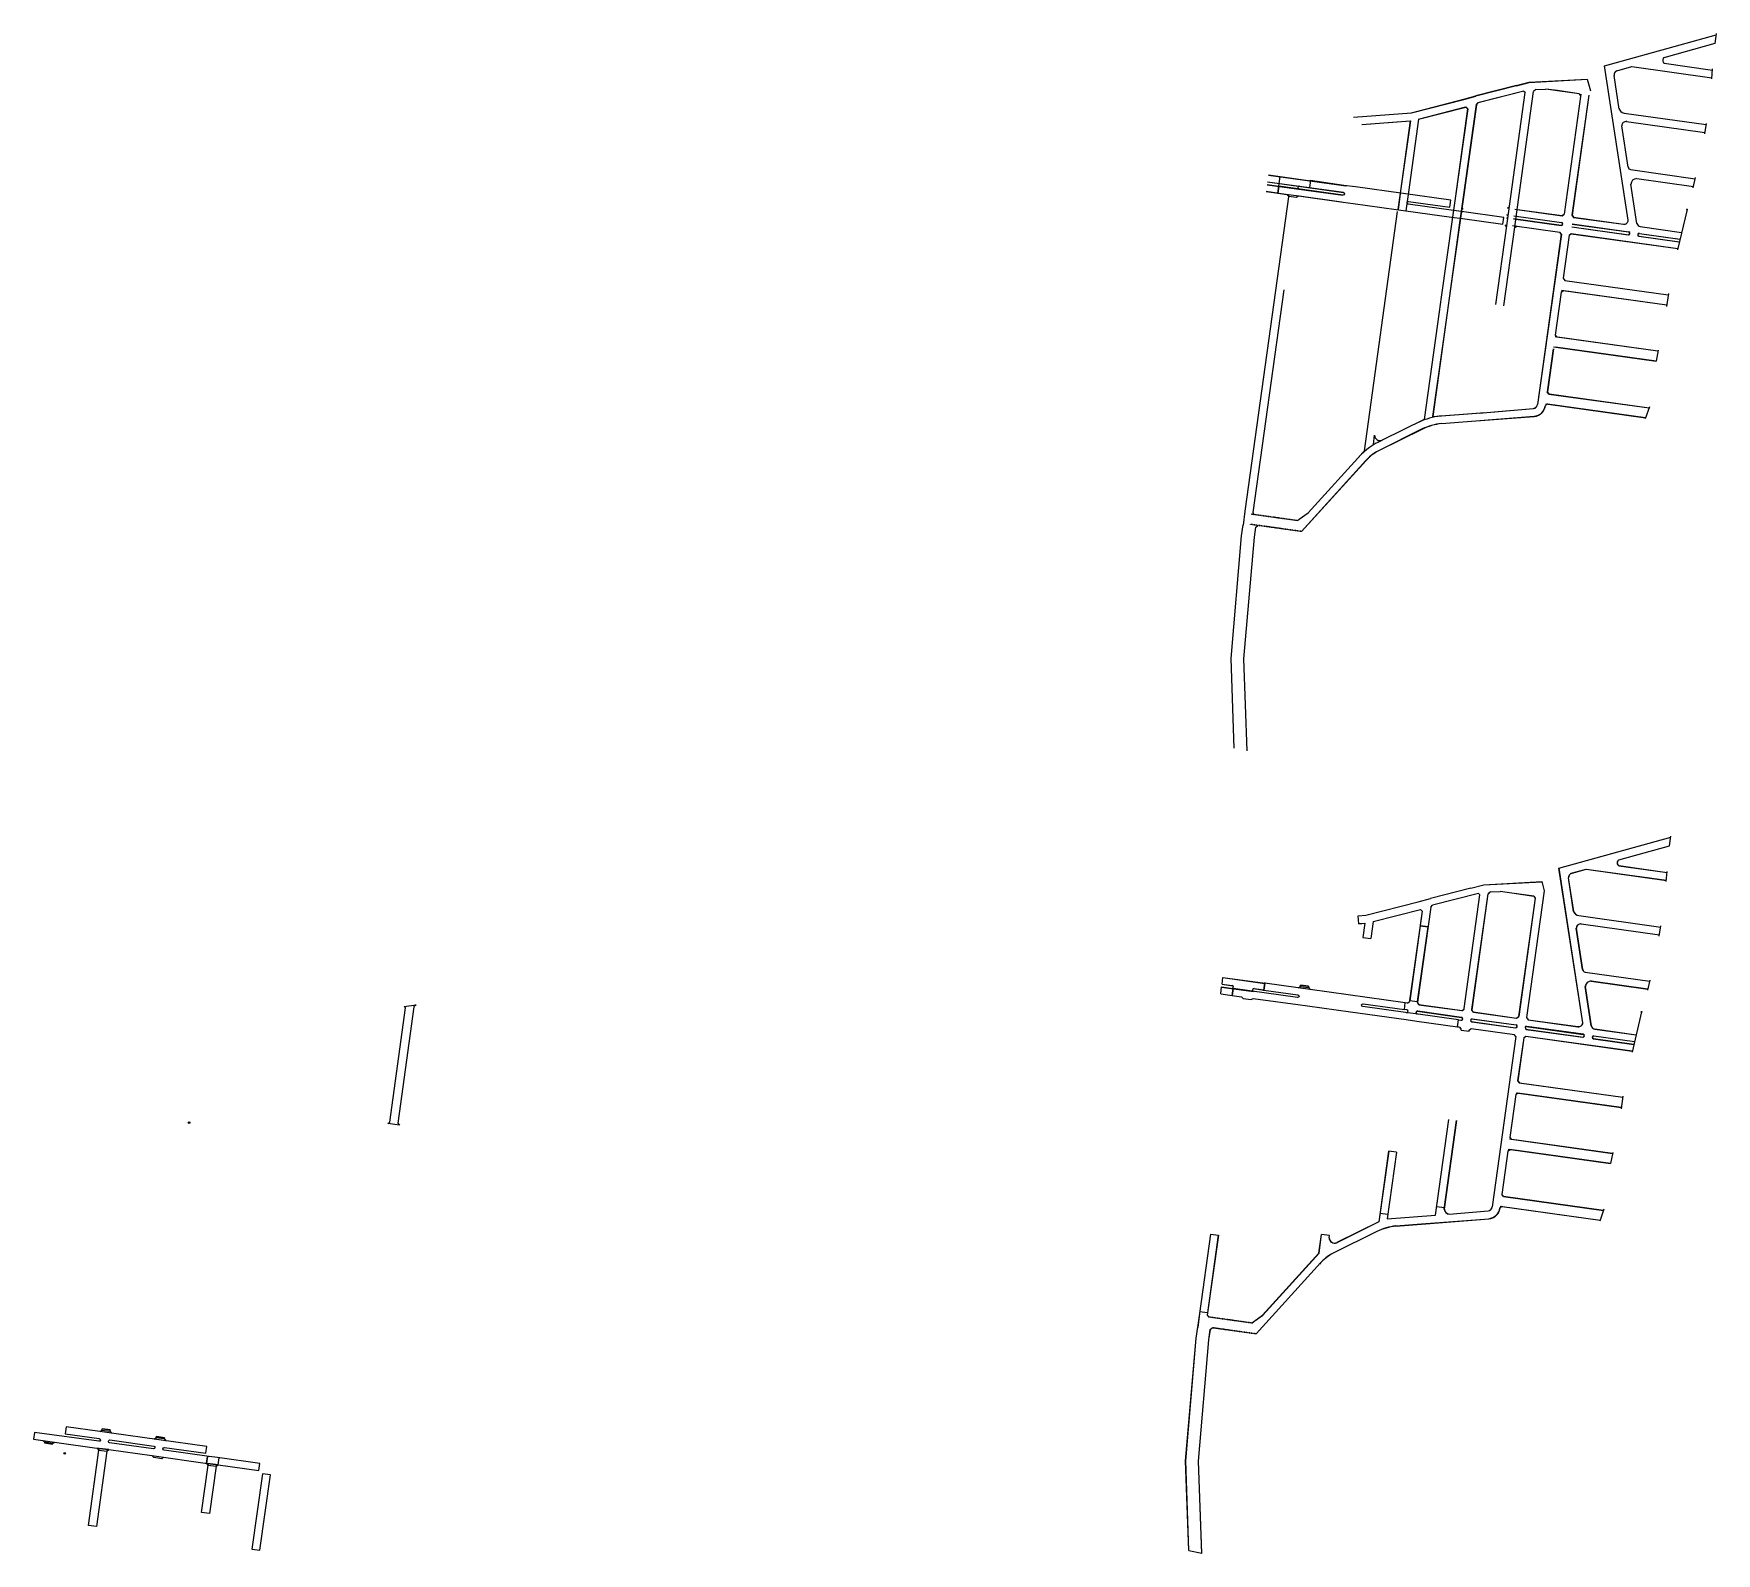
# Model space of a CAD drawing. Header units: metres. Extents: x -977055 to 805873, y -1033982 to 242021.
# Drawn here: x -168 to 1336, y 1361 to 2719 of the extents above; entities that cross this region are included whole.
import ezdxf

# ---------------------------------------------------------------- set-up
doc = ezdxf.new("R2010")
doc.units = ezdxf.units.M
doc.header["$PDMODE"] = 32
doc.header["$PDSIZE"] = 1.5
doc.linetypes.add('CENTRO1', pattern=[0.44, 0.2, -0.08, 0.08, -0.08])
for name, color, linetype in [('12-CONDICIONES EXISTENTES', 2, 'Continuous'), ('C-ROAD-CNTR-N', 92, 'Continuous'), ('linea 1', 1, 'Continuous'), ('LOTE 243', 6, 'Continuous'), ('NIVEL BORDILLO', 6, 'Continuous'), ('puntos linea 2', 50, 'Continuous'), ('puntos nov 7', 50, 'Continuous'), ('PUNTOS V', 4, 'Continuous'), ('V-NODE', 1, 'Continuous')]:
    doc.layers.add(name, color=color, linetype=linetype)

# ---------------------------------------------------------------- blocks, each defined once
blk = doc.blocks.new('*U4958')
at = {"color": 0, "linetype": 'ByBlock', "lineweight": -2, "transparency": 16777216}
for p, q in [((-1, 0), (1, 0)), ((0, -1), (0, 1))]:
    blk.add_line(p, q, dxfattribs=at)
blk.add_circle((0, 0), 0.5, dxfattribs=at)
blk = doc.blocks.new('*U4768')
at = {"color": 0, "linetype": 'ByBlock', "lineweight": -2, "transparency": 16777216}
for p, q in [((-1, 0), (1, 0)), ((0, -1), (0, 1))]:
    blk.add_line(p, q, dxfattribs=at)
blk.add_circle((0, 0), 0.5, dxfattribs=at)
blk = doc.blocks.new('*U4773', base_point=(828.582, 1063.97, 996.881))
at = {"layer": 'V-NODE', "color": 3, "lineweight": -2, "xscale": 0.5, "yscale": 0.5, "zscale": 0.5}
blk.add_blockref('*U4768', (828.582, 1063.97, 996.881), dxfattribs=at)
blk = doc.blocks.new('*U4774', base_point=(827.718, 1057.863, 996.93))
at = {"layer": 'V-NODE', "color": 3, "lineweight": -2, "xscale": 0.5, "yscale": 0.5, "zscale": 0.5}
blk.add_blockref('*U4768', (827.718, 1057.863, 996.93), dxfattribs=at)

msp = doc.modelspace()

# ---------------------------------------------------------------- linework, layer by layer
at = {"color": 1}
for points, elevation in [([(1220.79571, 2678.57266), (1223.66869, 2667.98952)], 994.107), ([(1110.45794, 2660.58333), (1121.31615, 2663.54877)], 995.067), ([(1110.48428, 2660.48686), (1121.34249, 2663.4523)], 995.067), ([(1180.16275, 1961.64204), (1182.44713, 1953.2271)], 994.107), ([(884.07224, 1646.57458), (891.20375, 1645.58387)], 997.581)]:
    msp.add_lwpolyline(points, dxfattribs=dict(at, elevation=elevation))
at = {"color": 6, "elevation": 998.163}
for points in [[(962.9021, 2574.19984), (1002.86709, 2568.63268), (1011.53232, 2567.49423), (1049.99032, 2562.15723), (1099.67934, 2555.23749), (1109.22932, 2553.97723), (1145.52874, 2548.89537), (1146.30442, 2555.04723), (1108.43341, 2560.3448), (1101.22771, 2561.2817), (1060.85475, 2566.90519), (1060.85481, 2566.90568, -1), (1061.19698, 2569.36196), (1098.02538, 2564.23173), (1098.88078, 2570.37244), (1013.73785, 2582.23292), (1003.27432, 2583.57223), (973.37574, 2587.89237), (972.49723, 2581.62704), (1002.87292, 2577.39568, -1), (1002.53076, 2574.9394), (1002.5312, 2574.93934), (945.09714, 2582.93995), (944.24173, 2576.79924), (952.48749, 2575.6506), (953.95432, 2574.15623), (961.11532, 2573.14323), (962.9021, 2574.19984)], [(922.26913, 1857.26921), (962.23413, 1851.70205), (970.89936, 1850.5636), (1009.35736, 1845.2266), (1059.04637, 1838.30687), (1068.59636, 1837.0466), (1104.89578, 1831.96474), (1105.67146, 1838.1166), (1067.80045, 1843.41418), (1060.59475, 1844.35107), (1020.22178, 1849.97456), (1020.22185, 1849.97505, -1), (1020.56401, 1852.43133), (1057.39241, 1847.30111), (1058.24782, 1853.44181), (973.10489, 1865.30229), (962.64136, 1866.6416), (932.74277, 1870.96174), (931.86427, 1864.69641), (962.23996, 1860.46505, -1), (961.89779, 1858.00877), (961.89824, 1858.00871), (904.46418, 1866.00932), (903.60877, 1859.86861), (911.85453, 1858.71997), (913.32136, 1857.2256), (920.48236, 1856.2126), (922.26913, 1857.26921)], [(-149.03519, 1460.78975), (-109.0702, 1455.22259), (-100.40497, 1454.08414), (-61.94697, 1448.74714), (-12.25796, 1441.8274), (-2.70797, 1440.56714), (33.59145, 1435.48528), (34.36713, 1441.63714), (-3.50388, 1446.93472), (-10.70958, 1447.87161), (-51.08255, 1453.4951), (-51.08248, 1453.49559, -1), (-50.74032, 1455.95187), (-13.91192, 1450.82165), (-13.05651, 1456.96235), (-98.19944, 1468.82283), (-108.66297, 1470.16214), (-138.56156, 1474.48228), (-139.44006, 1468.21695), (-109.06437, 1463.98559, -1), (-109.40654, 1461.52931), (-109.40609, 1461.52925), (-166.84015, 1469.52986), (-167.69556, 1463.38915), (-159.4498, 1462.24051), (-157.98297, 1460.74614), (-150.82197, 1459.73314), (-149.03519, 1460.78975)]]:
    msp.add_lwpolyline(points, format="xyb", dxfattribs=at)
for points, elevation in [([(1020.27749, 1911.70512), (1027.40921, 1910.7159)], 995.204), ([(1071.51649, 1922.16847), (1078.64647, 1921.16674)], 1009.43524), ([(1050.4543, 1719.91743), (1043.32403, 1720.91707)], 1009.43524), ([(1086.27759, 1671.42756), (1093.40935, 1670.43864)], 1010.851), ([(1042.63817, 1664.1661), (1035.5079, 1665.16574)], 1009.43524), ([(881.56745, 1576.21802), (874.43594, 1577.20873)], 997.581), ([(-13.13407, 1441.94989), (-12.2788, 1448.09019)], 997.376), ([(-2.70797, 1440.56714), (-1.84961, 1446.70331)], 997.376), ([(864.76542, 1363.92101), (876.35972, 1361.45655)], 1013.17)]:
    msp.add_lwpolyline(points, dxfattribs=dict(elevation=elevation))
at = {"elevation": 1009.43524}
msp.add_lwpolyline([(1078.64646, 1921.16674), (1071.51649, 1922.16847), (1062.1468, 1855.4776), (1069.27677, 1854.47588)], close=True, dxfattribs=at)
at = {"color": 6}
for points, elevation in [([(962.64136, 1866.6416), (964.52336, 1868.0426), (964.71486, 1869.18916), (971.85355, 1868.25151), (971.69936, 1867.1136), (973.10489, 1865.30229), (962.64136, 1866.6416)], 997.264), ([(163.45863, 1849.94369), (174.24014, 1851.5108), (172.17719, 1849.59961), (157.74335, 1745.7831), (159.14224, 1743.92812), (148.7496, 1745.38019), (150.61337, 1746.78479), (164.79327, 1848.77481), (163.45863, 1849.94369)], 994.107), ([(-159.4498, 1462.24051), (-157.98297, 1460.74614), (-158.08597, 1460.07214), (-154.54497, 1459.47814), (-150.98397, 1459.11514), (-150.82197, 1459.73314), (-149.03519, 1460.78975)], 998.144), ([(-159.4498, 1462.24051), (-157.98297, 1460.74614), (-158.08597, 1460.07214), (-154.54497, 1459.47814), (-150.98397, 1459.11514), (-150.82197, 1459.73314), (-149.03519, 1460.78975)], 998.163), ([(-159.4498, 1462.24051), (-157.98297, 1460.74614), (-150.82197, 1459.73314), (-149.03519, 1460.78975)], 998.163), ([(-159.4498, 1462.24051), (-149.03519, 1460.78975)], 998.163), ([(-157.98297, 1460.74614), (-150.82197, 1459.73314)], 998.163), ([(-108.66297, 1470.16214), (-106.78097, 1471.56314), (-106.58947, 1472.7097), (-99.45078, 1471.77205), (-99.60497, 1470.63414), (-98.19944, 1468.82283), (-108.66297, 1470.16214)], 997.264), ([(-106.78097, 1471.56314), (-99.60497, 1470.63414)], 997.264), ([(-59.85692, 1463.48169), (-58.04748, 1464.87281), (-57.93161, 1465.70469), (-50.82163, 1464.71932), (-50.92847, 1463.91243), (-49.48541, 1462.03693), (-59.85692, 1463.48169)], 998.163), ([(-58.04748, 1464.87281), (-50.92847, 1463.91243)], 998.163), ([(-110.70442, 1455.45024), (-100.40497, 1454.08414), (-102.15197, 1452.68414), (-111.54176, 1385.34397), (-118.6728, 1386.33805), (-109.31503, 1453.61014), (-110.70442, 1455.45024)], 996.755), ([(-109.31503, 1453.61014), (-102.15197, 1452.68414)], 996.755), ([(-61.94697, 1448.74714), (-51.55141, 1447.29944), (-53.27424, 1445.99625), (-60.38964, 1446.97293), (-61.94697, 1448.74714)], 997.254), ([(-13.13407, 1441.94989), (-2.70797, 1440.56714), (-4.58882, 1439.25336), (-10.62415, 1397.02525), (-17.73449, 1398.04085), (-11.70719, 1440.21896), (-13.13407, 1441.94989)], 997.376), ([(-11.70719, 1440.21896), (-4.58882, 1439.25336)], 997.376)]:
    msp.add_lwpolyline(points, dxfattribs=dict(at, elevation=elevation))
at = {"color": 6, "elevation": 998.163}
for points in [[(971.85355, 1868.25151), (964.71486, 1869.18916), (964.52336, 1868.0426), (971.69936, 1867.1136)], [(-157.98297, 1460.74614), (-158.08597, 1460.07214), (-154.54497, 1459.47814), (-150.98397, 1459.11514), (-150.82197, 1459.73314)], [(-99.45078, 1471.77205), (-106.58947, 1472.7097), (-106.78097, 1471.56314), (-99.60497, 1470.63414)], [(-50.82163, 1464.71932), (-57.93161, 1465.70469), (-58.04748, 1464.87281), (-50.92847, 1463.91243)], [(-100.40497, 1454.08414), (-109.0702, 1455.22259), (-110.70442, 1455.45024), (-109.31503, 1453.61014), (-102.15197, 1452.68414)], [(-2.70797, 1440.56714), (-12.25796, 1441.8274), (-13.13363, 1441.94935), (-11.70719, 1440.21896), (-4.58882, 1439.25336)]]:
    msp.add_lwpolyline(points, close=True, dxfattribs=at)
at = {"color": 6}
msp.add_lwpolyline([(-60.66775, 1454.83083), (-99.80195, 1460.28225, -1), (-99.45979, 1462.73854), (-60.32559, 1457.28711, -1)], format="xyb", close=True, dxfattribs=at)
msp.add_lwpolyline([(-1.84961, 1446.70331), (-3.50388, 1446.93472), (-10.70958, 1447.87161), (-12.2788, 1448.09019), (-13.13407, 1441.94989), (-2.70797, 1440.56714)], close=True)
msp.add_lwpolyline([(27.45223, 1365.15522), (34.58418, 1364.16763), (43.8998, 1431.44111), (36.76785, 1432.4287), (27.45223, 1365.15522)], dxfattribs=at)
at = {"layer": '12-CONDICIONES EXISTENTES', "color": 5}
for p, q in [((1156.14406, 2562.43532, 998.561), (1198.32647, 2556.53465, 998.561)), ((1156.15704, 2562.53448, 998.561), (1198.2993, 2556.63942, 998.561)), ((1156.15792, 2562.53436, 998.561), (1198.2993, 2556.63942, 998.561)), ((1153.96543, 2547.81617, 998.561), (1196.35232, 2541.8869, 998.561)), ((1153.96631, 2547.81605, 998.561), (1196.35232, 2541.8869, 998.561)), ((1154.86423, 2553.84984, 998.561), (1197.48908, 2547.88727, 998.561)), ((1154.87897, 2553.94875, 998.561), (1197.50293, 2547.98631, 998.561)), ((1155.24438, 2556.40178, 998.561), (1197.8465, 2550.4424, 998.561)), ((1155.25912, 2556.50069, 998.561), (1197.86035, 2550.54143, 998.561)), ((1207.03517, 2546.55192, 998.561), (1257.5322, 2539.48816, 998.561)), ((1207.05057, 2546.65074, 998.561), (1258.04909, 2539.51683, 998.561)), ((1207.441, 2549.10027, 998.561), (1257.88962, 2542.04328, 998.561)), ((1207.45454, 2549.19935, 998.561), (1257.90348, 2542.14232, 998.561)), ((1208.64096, 2555.09181, 998.561), (1253.21146, 2548.85708, 998.561)), ((1208.69582, 2555.18511, 998.561), (1253.22532, 2548.95611, 998.561)), ((1208.69582, 2555.18511, 998.561), (1253.22532, 2548.95611, 998.561)), ((1268.25975, 2546.85302, 998.561), (1305.22816, 2541.68171, 998.561)), ((1206.6116, 2540.55275, 998.561), (1301.78232, 2527.23982, 998.561)), ((1206.63878, 2540.44798, 998.561), (1301.76847, 2527.14079, 998.561)), ((1206.63878, 2540.44798, 998.561), (1301.76847, 2527.14079, 998.561)), ((1267.11886, 2538.14713, 998.561), (1303.15515, 2533.1062, 998.561)), ((1267.13271, 2538.24617, 998.561), (1303.17912, 2533.20382, 998.561)), ((1267.47628, 2540.70225, 998.561), (1303.77349, 2535.62483, 998.561)), ((1267.49014, 2540.80129, 998.561), (1303.79746, 2535.72245, 998.561)), ((1117.163, 1836.61008, 998.561), (1156.86997, 1831.05568, 998.561)), ((1117.50657, 1839.06617, 998.561), (1157.21354, 1833.51177, 998.561)), ((1117.65219, 1836.44068, 998.561), (1156.85611, 1830.95665, 998.561)), ((1118.02347, 1839.09484, 998.561), (1157.22739, 1833.61081, 998.561)), ((1118.98372, 1845.1199, 998.561), (1157.66634, 1839.7088, 998.561)), ((1118.98372, 1845.1199, 998.561), (1157.66634, 1839.7088, 998.561)), ((1119.06936, 1845.00695, 998.561), (1157.6935, 1839.60402, 998.561)), ((1168.008, 1838.16118, 998.561), (1212.5785, 1831.92645, 998.561)), ((1168.06286, 1838.25448, 998.561), (1212.59235, 1832.02549, 998.561)), ((1168.06286, 1838.25448, 998.561), (1212.59235, 1832.02549, 998.561)), ((1117.10869, 1830.35731, 998.561), (1155.71936, 1824.95627, 998.561)), ((1117.10869, 1830.35731, 998.561), (1155.71936, 1824.95627, 998.561)), ((1117.12254, 1830.45635, 998.561), (1155.73322, 1825.05531, 998.561)), ((1165.95293, 1829.78512, 998.561), (1217.41613, 1822.5862, 998.561)), ((1165.97864, 1823.62213, 998.561), (1261.14936, 1810.3092, 998.561)), ((1166.00582, 1823.51735, 998.561), (1261.13551, 1810.21016, 998.561)), ((1166.00582, 1823.51735, 998.561), (1261.13551, 1810.21016, 998.561)), ((1166.29781, 1832.24102, 998.561), (1217.25666, 1825.11265, 998.561)), ((1166.41609, 1829.61935, 998.561), (1216.89924, 1822.55753, 998.561)), ((1226.4859, 1821.2165, 998.561), (1262.52219, 1816.17558, 998.561)), ((1226.49975, 1821.31554, 998.561), (1262.54616, 1816.2732, 998.561)), ((1226.84332, 1823.77163, 998.561), (1263.14053, 1818.6942, 998.561)), ((1226.85717, 1823.87066, 998.561), (1263.1645, 1818.79182, 998.561)), ((1227.61294, 1829.82336, 998.561), (1264.58135, 1824.65205, 998.561)), ((1227.62679, 1829.9224, 998.561), (1264.5952, 1824.75108, 998.561))]:
    msp.add_line(p, q, dxfattribs=at)
at = {"layer": '12-CONDICIONES EXISTENTES', "color": 1}
for points, elevation in [([(1139.18562, 2477.09278), (1148.92281, 2547.41071), (1151.41351, 2565.12077), (1165.53396, 2666.68802)], 2001.659), ([(1146.31756, 2476.10519), (1156.05371, 2546.41556), (1158.54414, 2564.12368), (1172.91787, 2667.51282)], 2001.659), ([(1174.98083, 2669.42401), (1172.91787, 2667.51282)], 991.00429), ([(1174.86824, 2669.31971), (1183.69324, 2669.65122)], 994.43398), ([(1174.98083, 2669.42401), (1183.68948, 2669.75115)], 994.43398), ([(1149.49028, 2563.2934), (1151.35405, 2564.698)], 1997.107), ([(1148.8429, 2546.83364), (1147.55662, 2548.53896)], 1998.199), ([(1155.97301, 2545.83274), (1157.68196, 2547.11793)], 1998.199), ([(963.47514, 2285.53571), (971.41257, 2291.05005)], 1011.104), ([(1116.89897, 1955.88795), (1080.68319, 1946.61814)], 994.107), ([(1116.92377, 1955.79107), (1080.71295, 1946.52254)], 994.107), ([(1023.09507, 1931.65345), (1069.82497, 1943.6527)], 994.772), ([(1023.11144, 1931.55441), (1069.84984, 1943.55585)], 994.772), ([(1069.82497, 1943.6527), (1080.68319, 1946.61814)], 995.067), ([(1069.85132, 1943.55624), (1080.70953, 1946.52167)], 995.067), ([(1081.03038, 1938.85353), (1082.55235, 1940.53154)], 994.78236), ([(1081.12512, 1938.80914), (1082.60624, 1940.44211)], 994.78236), ([(1123.5926, 1951.03621), (1082.55235, 1940.53154)], 994.107), ([(1123.61479, 1950.93867), (1082.60624, 1940.44211)], 994.107), ([(1110.70139, 1847.62732), (1110.78055, 1848.19014), (1124.90099, 1949.75739)], 2001.659), ([(1110.81435, 1847.71244), (1110.87958, 1848.1763), (1125.00747, 1949.79707)], 2001.659), ([(1117.74788, 1846.74998), (1117.81214, 1847.20691), (1132.18586, 1950.59597)], 2001.659), ([(1117.83306, 1846.63763), (1117.91118, 1847.19306), (1132.28491, 1950.5822)], 2001.659), ([(1134.34786, 1952.49338), (1132.18586, 1950.59597)], 991.00429), ([(1134.41382, 1952.41822), (1132.25182, 1950.52081)], 991.00429), ([(1134.23528, 1952.38908), (1143.06027, 1952.72059)], 994.43398), ([(1134.34786, 1952.49338), (1143.05652, 1952.82052)], 994.43398), ([(1029.42098, 1925.94748), (1071.71747, 1936.80832)], 994.772), ([(1029.51082, 1925.8673), (1071.69051, 1936.69815)], 994.772), ([(1073.34876, 1935.21004), (1062.07864, 1854.99247), (1061.99696, 1854.4079)], 1009.43524), ([(1073.4552, 1935.24888), (1062.17766, 1854.97856), (1062.10981, 1854.49295)], 1009.43524), ([(1073.44778, 1935.19612), (1062.17766, 1854.97856), (1062.10981, 1854.49295)], 1009.43524), ([(1081.03038, 1938.85353), (1069.10958, 1854.00466), (1069.04434, 1853.53771)], 1009.43524), ([(1081.12519, 1938.8096), (1069.20861, 1853.99075), (1069.1296, 1853.42526)], 1009.43524), ([(1071.69051, 1936.69815), (1073.34876, 1935.21004)], 994.948), ([(1071.71747, 1936.80832), (1073.4552, 1935.24888)], 994.948), ([(1060.07685, 1853.08606), (1062.02067, 1854.55099)], 998.163), ([(1060.21708, 1853.06653), (1062.10981, 1854.49295)], 998.163), ([(1070.46826, 1851.65955), (1069.04434, 1853.53771)], 998.163), ([(1070.50932, 1851.77093), (1069.15342, 1853.55936)], 998.163), ([(1069.30299, 1845.70926), (1108.40777, 1840.23686)], 998.561), ([(1108.42153, 1840.3359), (1069.31679, 1845.80831)], 998.561), ([(1105.65757, 1838.01757), (1108.02092, 1837.68624)], 998.163), ([(1105.67146, 1838.1166), (1108.0348, 1837.78527)], 998.163), ([(1108.85731, 1846.36278), (1110.72109, 1847.76738)], 1997.107), ([(1108.9175, 1846.28292), (1110.81435, 1847.71244)], 1997.107), ([(1119.06936, 1845.00695), (1117.74788, 1846.74998)], 1997.107), ([(1119.20973, 1844.98731), (1117.85384, 1846.77574)], 1997.107), ([(1104.89578, 1831.96474), (1106.92366, 1831.60833)], 998.163), ([(1104.91309, 1832.06323), (1106.97977, 1831.7)], 998.163), ([(1108.29523, 1829.78993), (1106.92366, 1831.60833)], 1998.199), ([(1108.31466, 1829.93023), (1106.97977, 1831.7)], 1998.199), ([(1108.07218, 1828.90816), (1108.22937, 1830.04332)], 2001.659), ([(1108.07218, 1828.90816), (1115.20413, 1827.92057)], 998.412), ([(1108.17123, 1828.89445), (1108.31466, 1829.93023)], 2001.659), ([(1115.10507, 1827.93429), (1115.24669, 1828.95704)], 2001.659), ([(1115.20413, 1827.92057), (1115.35938, 1829.04179)], 2001.659), ([(1115.24669, 1828.95704), (1117.2219, 1830.44245)], 1998.199), ([(1115.34004, 1828.90212), (1117.24897, 1830.33769)], 1998.199), ([(1085.17581, 1663.48194), (1097.03672, 1749.01862)], 2010.087), ([(1085.27783, 1663.48964), (1097.13577, 1749.00488)], 2010.087), ([(1093.10253, 1668.95403), (1104.06943, 1748.04343)], 2010.087), ([(1093.20299, 1668.95046), (1104.16848, 1748.02969)], 2010.087), ([(922.84519, 1568.60731), (930.72171, 1574.20096)], 1011.104), ([(922.90309, 1568.52578), (930.77961, 1574.11943)], 1011.104)]:
    msp.add_lwpolyline(points, dxfattribs=dict(at, elevation=elevation))
at = {"layer": '12-CONDICIONES EXISTENTES', "color": 1, "linetype": 'Continuous'}
for points, elevation in [([(935.07217, 2586.84038), (1002.87332, 2577.39562)], 997.203), ([(935.08596, 2586.93942), (1002.88713, 2577.49467)], 997.203), ([(935.91378, 2592.88204), (1005.39581, 2583.20314)], 997.203), ([(935.92757, 2592.98109), (1005.00332, 2583.35878)], 997.203), ([(933.8746, 2578.24339), (953.44967, 2575.51657)], 997.203), ([(933.8884, 2578.34243), (953.3636, 2575.62952)], 997.203), ([(934.71621, 2584.28505), (1002.51743, 2574.84029)], 997.203), ([(934.73001, 2584.3841), (1002.5312, 2574.93934)], 997.203), ([(954.14437, 2575.4198), (1001.23287, 2568.86033)], 997.203), ([(961.19471, 2574.53864), (1001.28769, 2568.95366)], 997.203), ([(893.24164, 1861.31277), (894.09704, 1867.45347)], 997.203), ([(894.08325, 1867.35443), (922.70987, 1863.36672)], 997.203), ([(894.09704, 1867.45347), (922.72367, 1863.46576)], 997.203), ([(894.4392, 1869.90975), (895.29461, 1876.05046)], 997.203), ([(894.4392, 1869.90975), (904.07716, 1868.56718)], 997.203), ([(894.453, 1870.0088), (903.58787, 1868.7363)], 997.203), ([(895.28081, 1875.95142), (932.8392, 1870.7195)], 997.203), ([(895.29461, 1876.05046), (932.86225, 1870.81726)], 997.203), ([(922.56275, 1865.99212), (931.99523, 1864.67817)], 997.203), ([(923.07962, 1866.02109), (931.9905, 1864.77979)], 997.203), ([(931.74836, 1864.7176), (932.61236, 1870.8246)], 996.928), ([(893.24164, 1861.31277), (903.60704, 1859.86886)], 997.203), ([(893.25543, 1861.41181), (903.6208, 1859.9679)], 997.203)]:
    msp.add_lwpolyline(points, dxfattribs=dict(at, elevation=elevation))
at = {"layer": '12-CONDICIONES EXISTENTES', "color": 5, "elevation": 998.561}
msp.add_lwpolyline([(1217.27051, 1825.21169), (1166.81401, 1832.26951)], dxfattribs=at)
at = {"layer": '12-CONDICIONES EXISTENTES', "color": 1}
for centre, radius, start, end in [((963.52771, 2581.62453, 997.203), 1.34, 82.06968291, 262.08824489), ((963.52771, 2581.62453, 997.203), 1.24, 82.06968291, 262.08824489), ((1109.76488, 2561.41175, 998.561), 1.34, 82.06968291, 262.08824489), ((1109.76488, 2561.41175, 998.561), 1.24, 82.06968291, 262.08824489), ((1148.87005, 2555.93928, 998.561), 1.34, 260.61120403, 82.08824489), ((1148.87005, 2555.93928, 998.561), 1.24, 260.61120403, 82.08824489), ((922.89475, 1864.6939, 997.203), 1.34, 82.06968291, 262.08824489), ((922.89475, 1864.6939, 997.203), 1.24, 82.06968291, 262.08824489), ((1069.13191, 1844.48112, 998.561), 1.34, 82.06968291, 262.08824489), ((1069.13191, 1844.48112, 998.561), 1.24, 82.06968291, 262.08824489), ((1108.23709, 1839.00866, 998.561), 1.34, 260.61120403, 82.08824489), ((1108.23709, 1839.00866, 998.561), 1.24, 260.61120403, 82.08824489), ((1097.89011, 1669.26853, 2009.966), 4.7979, 183.75837052, 265.82655669), ((1097.89011, 1669.26853, 2009.966), 4.6979, 183.88217399, 265.73117407)]:
    msp.add_arc(centre, radius, start, end, dxfattribs=at)
at = {"layer": '12-CONDICIONES EXISTENTES', "color": 5}
for centre, radius, start, end in [((1197.67471, 2549.21435, 998.561), 1.34, 262.03686696, 82.03686696), ((1197.67471, 2549.21435, 998.561), 1.24, 262.03686696, 82.03686696), ((1257.71784, 2540.81524, 998.561), 1.34, 262.03686696, 82.03686696), ((1257.71784, 2540.81524, 998.561), 1.24, 262.03686696, 82.03686696), ((1267.3045, 2539.47421, 998.561), 1.34, 82.03686696, 262.03686696), ((1267.3045, 2539.47421, 998.561), 1.24, 82.03686696, 262.03686696), ((1117.83783, 1837.76776, 998.561), 1.34, 82.03686696, 262.03686696), ((1117.83783, 1837.76776, 998.561), 1.24, 82.03686696, 262.03686696), ((1157.04175, 1832.28373, 998.561), 1.34, 262.03686696, 82.03686696), ((1157.04175, 1832.28373, 998.561), 1.24, 262.03686696, 82.03686696), ((1166.62837, 1830.94243, 998.561), 1.34, 82.03686696, 262.03686696), ((1166.62837, 1830.94243, 998.561), 1.24, 82.03686696, 262.03686696), ((1217.08488, 1823.88461, 998.561), 1.34, 262.03686696, 82.03686696), ((1217.08488, 1823.88461, 998.561), 1.24, 262.03686696, 82.03686696), ((1226.67154, 1822.54358, 998.561), 1.34, 82.03686696, 262.03686696), ((1226.67154, 1822.54358, 998.561), 1.24, 82.03686696, 262.03686696)]:
    msp.add_arc(centre, radius, start, end, dxfattribs=at)
at = {"layer": '12-CONDICIONES EXISTENTES', "color": 1, "linetype": 'Continuous'}
for radius in [1.34, 1.24]:
    msp.add_arc((903.403, 1867.40912, 997.581), radius, 262.06968592, 82.06967991, dxfattribs=at)
at = {"layer": 'C-ROAD-CNTR-N', "color": 92, "linetype": 'Continuous', "lineweight": -3}
for p, q in [((1215.11687, 2665.19057), (1200.15917, 2558.04273)), ((1215.21591, 2665.17679), (1200.25248, 2557.98787)), ((1222.14918, 2664.21248), (1207.18525, 2557.02008)), ((1222.24822, 2664.1987), (1207.29002, 2557.04728)), ((1198.2993, 2556.63942, 998.561), (1200.15917, 2558.04273, 998.561)), ((1198.32647, 2556.53465, 998.561), (1200.25248, 2557.98787, 998.561)), ((1207.18525, 2557.02008), (1208.64096, 2555.09181)), ((1207.29002, 2557.04728), (1208.69603, 2555.18484)), ((1197.64594, 2540.03951), (1196.23996, 2541.9021)), ((1197.75071, 2540.0667), (1196.31977, 2541.96235)), ((1197.64594, 2540.03951), (1176.4212, 2387.99843)), ((1197.75132, 2540.07113), (1176.52024, 2387.98461)), ((1204.68325, 2539.09727), (1199.3136, 2500.63236)), ((1204.77656, 2539.04241), (1199.41837, 2500.65957)), ((1204.68325, 2539.09727, 998.561), (1206.6116, 2540.55275, 998.561)), ((1204.77656, 2539.04241, 998.561), (1206.63878, 2540.44798, 998.561)), ((1197.60074, 2488.36244), (1192.23394, 2449.91799)), ((1197.69014, 2488.27958), (1192.33871, 2449.94519)), ((1190.51735, 2437.62136), (1185.13898, 2399.09403)), ((1190.61066, 2437.5665), (1185.24413, 2399.12395)), ((1174.29308, 1946.89298), (1159.5262, 1841.11211)), ((1174.37771, 1946.77591), (1159.61952, 1841.05724)), ((1182.38045, 1953.47273), (1166.55229, 1840.08946)), ((1182.44713, 1953.2271), (1166.65706, 1840.11665)), ((1157.66634, 1839.7088, 998.561), (1159.5262, 1841.11211, 998.561)), ((1157.6935, 1839.60402, 998.561), (1159.61952, 1841.05724, 998.561)), ((1166.55229, 1840.08946), (1168.008, 1838.16118)), ((1166.65706, 1840.11665), (1168.06306, 1838.25421)), ((1157.01298, 1823.10889), (1135.78824, 1671.06781)), ((1157.11836, 1823.14051), (1135.88728, 1671.05398)), ((1157.01298, 1823.10889), (1155.60699, 1824.97147)), ((1157.11774, 1823.13608), (1155.66142, 1825.06535)), ((1164.05029, 1822.16664), (1158.68064, 1783.70173)), ((1164.1436, 1822.11178), (1158.78541, 1783.72894)), ((1164.05029, 1822.16664, 998.561), (1165.97864, 1823.62213, 998.561)), ((1164.1436, 1822.11178, 998.561), (1166.00582, 1823.51735, 998.561)), ((1156.96777, 1771.43181), (1151.60098, 1732.98736)), ((1157.05718, 1771.34895), (1151.70574, 1733.01457)), ((1149.88438, 1720.69073), (1144.50602, 1682.1634)), ((1149.97769, 1720.63587), (1144.61116, 1682.19333))]:
    msp.add_line(p, q, dxfattribs=at)
at = {"layer": 'linea 1'}
for points, elevation in [([(954.14511, 2575.42518), (914.86612, 2292.67965)], 997.581), ([(949.60111, 2490.38957), (921.94445, 2291.30612)], 997.581), ([(905.39838, 2080.85164), (902.56399, 2161.02864), (911.91869, 2270.52148), (913.32235, 2280.39992)], 1013.17), ([(916.99268, 2078.38718), (914.08133, 2160.74126), (923.34957, 2269.22208), (924.64612, 2278.34674)], 1013.17), ([(884.07224, 1646.57458), (874.23316, 1575.74903)], 997.581), ([(884.17129, 1646.56082), (874.33221, 1575.73527)], 997.581), ([(891.10471, 1645.59763), (881.19321, 1574.25081)], 997.581), ([(891.20375, 1645.58387), (881.29805, 1574.27876)], 997.581), ([(874.23316, 1575.74903), (872.63636, 1563.09615)], 1011.73), ([(874.33237, 1575.73651), (872.73558, 1563.08363)], 1011.73), ([(881.19321, 1574.25081), (882.59832, 1572.43733)], 1012.915), ([(881.29805, 1574.27876), (882.67737, 1572.49857)], 1012.915), ([(864.76542, 1363.92101), (861.93103, 1444.09801), (871.28573, 1553.59086), (872.68938, 1563.46929)], 1013.17), ([(864.86535, 1363.92455), (862.03118, 1444.09551), (871.38513, 1553.57956), (872.78839, 1563.45522)], 1013.17), ([(876.25978, 1361.45302), (873.34822, 1443.81314), (882.61721, 1552.30275), (883.91955, 1561.46815)], 1013.17), ([(876.35972, 1361.45655), (873.44837, 1443.81064), (882.71661, 1552.29146), (884.01316, 1561.41611)], 1013.17), ([(883.91955, 1561.46815), (885.73174, 1562.98578)], 1014.374), ([(884.01316, 1561.41611), (885.76191, 1562.88061)], 1014.374)]:
    msp.add_lwpolyline(points, dxfattribs=dict(at, elevation=elevation))
at = {"layer": 'linea 1', "linetype": 'CENTRO1', "elevation": 1013.081}
for points in [[(961.69763, 2284.07808), (920.75094, 2289.78598)], [(961.71144, 2284.17713), (920.76474, 2289.88502)], [(965.58009, 2274.34889), (919.49456, 2280.77312)], [(965.54153, 2274.45523), (919.50837, 2280.87216)], [(921.07848, 1567.2465), (882.58967, 1572.61177)], [(921.10194, 1567.14226), (882.67737, 1572.49857)], [(924.90857, 1557.5246), (885.73174, 1562.98578)], [(924.94712, 1557.41826), (885.76191, 1562.88061)]]:
    msp.add_lwpolyline(points, dxfattribs=at)
at = {"layer": 'linea 1'}
for p in [(-28.73136, 1746.25501, 1039.27), (-139.92797, 1450.75814, 1039.27)]:
    msp.add_point(p, dxfattribs=at)
at = {"layer": 'LOTE 243', "color": 2}
for points, elevation in [([(1157.53193, 2672.81857), (1121.31615, 2663.54877)], 994.107), ([(1157.55673, 2672.72169), (1121.34592, 2663.45316)], 994.107), ([(1164.15348, 2667.94839), (1123.18531, 2657.46216)], 994.107), ([(1164.24775, 2667.8693), (1123.23921, 2657.37273)], 994.107), ([(1063.72803, 2648.58407), (1110.45794, 2660.58333)], 994.772), ([(1063.74441, 2648.48504), (1110.48281, 2660.48647)], 994.772), ([(1070.05395, 2642.8781), (1112.35043, 2653.73895)], 994.772), ([(1070.14378, 2642.79793), (1112.32347, 2653.62878)], 994.772)]:
    msp.add_lwpolyline(points, dxfattribs=dict(at, elevation=elevation))
at = {"layer": 'LOTE 243', "color": 1}
for points, elevation in [([(1011.89044, 2644.61583), (1063.72803, 2648.58407)], 995.067), ([(1011.89807, 2644.51612), (1063.74441, 2648.48504)], 995.067), ([(1121.66334, 2655.78416), (1109.74255, 2570.93529), (1107.12939, 2552.23333), (1097.44335, 2482.93103), (1095.61118, 2469.83679), (1082.61675, 2377.14935)], 1009.43524), ([(1121.75815, 2655.74023), (1109.84158, 2570.92138), (1107.22843, 2552.21949), (1097.54239, 2482.91718), (1095.71021, 2469.82293), (1082.73302, 2377.25842)], 1009.43524), ([(1019.41263, 2638.07089), (1062.78062, 2641.39078)], 995.067), ([(1019.42026, 2637.97118), (1062.66452, 2641.2816)], 995.067), ([(1062.66452, 2641.2816), (1053.98398, 2578.69976), (1051.64128, 2561.96965)], 995.204), ([(1062.78062, 2641.39078), (1054.08302, 2578.68595), (1051.74032, 2561.95578)], 995.204), ([(1070.05395, 2642.8781), (1061.01602, 2577.71972), (1058.6734, 2560.99014)], 995.204), ([(1070.14378, 2642.79793), (1061.11506, 2577.70591), (1058.77243, 2560.97627)], 995.204), ([(1016.17373, 1931.12361), (1023.09507, 1931.65345)], 995.067), ([(1016.72951, 1923.94509), (1016.17373, 1931.12361)], 995.067), ([(1016.18145, 1931.02391), (1023.11144, 1931.55441)], 995.067), ([(1029.42098, 1925.94748), (1027.31016, 1910.72964)], 995.204), ([(1029.51082, 1925.8673), (1027.40921, 1910.7159)], 995.204), ([(1016.72179, 1924.04479), (1022.14766, 1924.46015)], 995.067), ([(1016.72951, 1923.94509), (1022.03156, 1924.35097)], 995.067), ([(1022.03156, 1924.35097), (1020.27749, 1911.70512)], 995.204), ([(1022.14766, 1924.46015), (1020.37654, 1911.69138)], 995.204), ([(1070.38284, 1851.77222), (1109.15873, 1846.46471)], 998.163), ([(1070.46826, 1851.65955), (1109.04511, 1846.37909)], 998.163), ([(1050.35527, 1719.93132), (1041.98378, 1660.21872)], 1009.43524), ([(1050.4543, 1719.91743), (1042.10005, 1660.32779)], 1009.43524)]:
    msp.add_lwpolyline(points, dxfattribs=dict(at, elevation=elevation))
at = {"layer": 'LOTE 243', "color": 1, "linetype": 'ByBlock'}
for points, elevation in [([(1113.98172, 2652.14066), (1102.7116, 2571.9231), (1100.0977, 2553.21584), (1090.4117, 2483.91381), (1088.57968, 2470.82065), (1075.08378, 2374.55632)], 1009.43524), ([(1114.08816, 2652.17951), (1102.81063, 2571.90919), (1102.51667, 2569.80538)], 1009.43524), ([(1060.21708, 1853.06653), (1058.23402, 1853.34277)], 998.163), ([(1060.33015, 1853.15174), (1058.24782, 1853.44181)], 998.163), ([(1059.70633, 1846.9788), (1057.39241, 1847.30111)], 998.163), ([(1059.72013, 1847.07785), (1057.40621, 1847.40015)], 998.163), ([(1043.32403, 1720.91707), (1034.45082, 1657.62569)], 1009.43524), ([(1043.42306, 1720.90319), (1034.54985, 1657.61181)], 1009.43524)]:
    msp.add_lwpolyline(points, dxfattribs=dict(at, elevation=elevation))
at = {"layer": 'LOTE 243'}
for points, elevation in [([(1082.61675, 2377.14935), (1129.39566, 2380.68356)], 1010.851), ([(1082.73302, 2377.25842), (1125.73628, 2380.50737)], 1010.851), ([(1117.37091, 2372.95569), (1173.45164, 2377.36951)], 2012.755), ([(1117.3786, 2372.85599), (1173.46, 2377.26986)], 2012.755), ([(1124.28247, 2380.24037), (1172.82926, 2384.34179)], 2012.755), ([(1137.71214, 2381.47532), (1172.82037, 2384.44139)], 2012.755), ([(1073.47259, 2366.05604), (1034.28389, 2346.62685)], 1011.645), ([(1073.51544, 2365.96567), (1034.33033, 2346.53826)], 1011.645), ([(1075.08378, 2374.55632), (1037.65598, 2356.00016)], 1011.645), ([(1075.17548, 2374.49017), (1037.7004, 2355.91056)], 1011.645), ([(1090.4665, 2370.92303), (1117.37091, 2372.95569)], 1010.851), ([(1090.47689, 2370.82353), (1117.3786, 2372.85599)], 1010.851), ([(971.41257, 2291.05005), (1021.76531, 2346.56621)], 1007.297), ([(971.43709, 2291.22594), (1021.67052, 2346.61055)], 1007.297), ([(965.54153, 2274.45523), (1023.08652, 2337.90117)], 1007.297), ([(965.58009, 2274.34889), (1023.23458, 2337.91556)], 1007.297), ([(1034.45082, 1657.62569), (997.02302, 1639.06953)], 1011.645), ([(1034.54252, 1657.55954), (997.06744, 1638.97994)], 1011.645), ([(1041.98378, 1660.21872), (1085.27783, 1663.48964)], 1010.851), ([(1042.10005, 1660.32779), (1085.29189, 1663.59099)], 1010.851), ([(1049.83354, 1653.9924), (1076.73795, 1656.02507)], 1010.851), ([(1049.84393, 1653.8929), (1076.74564, 1655.92536)], 1010.851), ([(1076.73795, 1656.02507), (1132.81867, 1660.43889)], 2012.755), ([(1076.74564, 1655.92536), (1132.82704, 1660.33924)], 2012.755), ([(1097.5403, 1664.48329), (1132.19629, 1667.41116)], 2012.755), ([(1097.54042, 1664.58366), (1132.1874, 1667.51077)], 2012.755), ([(1032.83963, 1649.12542), (993.65093, 1629.69622)], 1011.645), ([(1032.88248, 1649.03504), (993.69737, 1629.60763)], 1011.645), ([(930.71284, 1574.19466), (981.03755, 1629.67992)], 1007.297), ([(930.77961, 1574.11943), (981.13235, 1629.63559)], 1007.297), ([(924.90857, 1557.5246), (982.45356, 1620.97054)], 1007.297), ([(924.94712, 1557.41826), (982.60162, 1620.98494)], 1007.297)]:
    msp.add_lwpolyline(points, dxfattribs=dict(at, elevation=elevation))
for centre, radius, start, end in [((1098.4855, 2310.82129, 1011.645), 67.43434, 97.51146347, 114.41731184), ((1172.49291, 2388.37641, -16.454), 3.94861, 274.75694169, 354.47789075), ((1172.49317, 2388.37605, 2010.208), 4.04823, 274.76217006, 354.42340996), ((1172.49115, 2388.37575, -2010.202), 11.04807, 274.9874339, 352.94284978), ((1172.49116, 2388.37573, -16.454), 11.14804, 274.98572152, 352.93497893), ((1098.4855, 2310.82129, 1011.645), 60.63434, 97.59973008, 114.36326277), ((1098.4855, 2310.82129, 1011.645), 60.53434, 97.60243822, 114.36160448), ((1060.77161, 2301.47513, 1014.545), 59.18497, 113.64829026, 137.65152483), ((1056.30833, 2306.81619, 1007.297), 45.49686, 118.95266583, 138.68223348), ((1056.30833, 2306.81619, 1007.297), 45.39686, 118.95550758, 138.68223348), ((1035.71562, 2360.45475, 1012.369), 4.95873, 180.73145015, 293.59438385), ((1035.71562, 2360.45475, 1012.369), 4.85873, 180.73145015, 293.59438385), ((1131.85995, 1671.44578, -16.454), 3.94861, 274.75694169, 354.47789075), ((1131.86021, 1671.44542, 2010.208), 4.04823, 274.76217006, 354.42340996), ((1131.85819, 1671.44512, -2010.202), 11.04807, 274.9874339, 352.94284978), ((1131.85819, 1671.4451, -16.454), 11.14804, 274.98572152, 352.93497893), ((995.08266, 1643.52412, 1012.369), 4.95873, 180.73145015, 293.59438385), ((995.08266, 1643.52412, 1012.369), 4.85873, 180.73145015, 293.59438385), ((1057.85253, 1593.89066, 1011.645), 60.63434, 97.59973008, 114.36326277), ((1057.85253, 1593.89066, 1011.645), 60.53434, 97.60243822, 114.36160448), ((1015.67537, 1589.88556, 1007.297), 45.49686, 118.95266583, 138.68223348), ((1015.67537, 1589.88556, 1007.297), 45.39686, 118.95550758, 138.68223348)]:
    msp.add_arc(centre, radius, start, end, dxfattribs=at)
at = {"layer": 'LOTE 243', "color": 1, "linetype": 'ByBlock'}
for radius in [1.34002, 1.24002]:
    msp.add_arc((1059.53524, 1845.75064, 998.163), radius, 262.0713855, 82.06937417, dxfattribs=at)
at = {"layer": 'NIVEL BORDILLO', "color": 2}
for p, q in [((1236.20657, 2690.45287, 992.649), (1336.11753, 2718.13228, 992.649)), ((1289.66841, 2698.00032, 992.649), (1335.12497, 2710.59363, 992.649)), ((1335.10832, 2710.46723, 993.959), (1336.25932, 2719.20923, 993.959)), ((1289.66841, 2692.76088, 993.959), (1332.8687, 2686.69499, 993.959)), ((1257.50766, 2552.48806, 1000.079), (1236.20657, 2690.45287, 1000.079)), ((1249.44747, 2651.87915, 1000.079), (1244.80904, 2681.92176, 1000.079)), ((1247.21731, 2686.02543, 993.395), (1260.65191, 2689.7665, 993.395)), ((1260.65191, 2689.7665, 993.959), (1332.23487, 2679.71532, 993.959)), ((1332.14432, 2678.71823, 993.959), (1332.95925, 2687.69209, 993.959)), ((1253.87132, 2648.25053, 994.933), (1327.25576, 2637.97203, 994.933)), ((1257.47169, 2599.90723, 1000.079), (1251.77091, 2636.83049, 1000.079)), ((1256.0774, 2640.67126, 994.933), (1326.05618, 2630.86977, 994.933)), ((1325.88532, 2629.85823, 997.117), (1327.42232, 2638.95823, 997.117)), ((1259.65569, 2597.75465, 997.634), (1317.37791, 2589.62956, 997.634)), ((1265.10034, 2589.71727, 997.634), (1315.74247, 2582.58879, 997.634)), ((1315.51305, 2581.60113, 999.237), (1317.60732, 2590.61723, 999.237)), ((1265.23947, 2549.59615, 1000.079), (1259.80262, 2584.81005, 1000.079)), ((1310.13032, 2562.18623, 997.634), (1301.53832, 2526.17623, 997.634)), ((1199.3136, 2500.63236, 1002.422), (1200.76964, 2498.70445, 1002.422)), ((1199.41837, 2500.65957, 1002.422), (1200.82447, 2498.79778, 1002.422)), ((1200.76964, 2498.70445, 1002.422), (1293.20135, 2485.82959, 1002.422)), ((1200.82447, 2498.79778, 1002.422), (1293.21514, 2485.92863, 1002.422)), ((1197.60074, 2488.36244), (1199.49725, 2489.7948)), ((1197.69014, 2488.27958), (1199.55249, 2489.68614)), ((1197.91827, 2489.91377, 1002.422), (1291.89523, 2476.82366, 1002.422)), ((1199.49725, 2489.7948, 1002.422), (1291.90902, 2476.92271, 1002.422)), ((1293.35932, 2486.92323, 997.634), (1291.69032, 2475.41023, 997.634)), ((1282.39589, 2426.4519, 1007.297), (1190.83861, 2439.19939, 1007.297)), ((1284.08734, 2435.50514, 1007.297), (1192.11058, 2448.31104, 1007.297)), ((1192.23394, 2449.91799), (1193.68998, 2447.99018)), ((1192.33871, 2449.94519), (1193.74482, 2448.08349)), ((1282.40968, 2426.55095, 1007.297), (1192.44564, 2439.07661, 1007.297)), ((1284.07355, 2435.4061, 1007.297), (1193.68998, 2447.99018, 1007.297)), ((1284.27432, 2436.50423, 997.634), (1282.40932, 2426.53923, 997.634)), ((1186.6605, 2397.26251, 1009.535), (1185.13898, 2399.09403, 1009.535)), ((1186.71266, 2397.35622, 1009.535), (1185.24413, 2399.12395, 1009.535)), ((1186.6605, 2397.26251, 1010.499), (1276.11572, 2384.81967, 1010.499)), ((1186.71266, 2397.35622, 1010.499), (1276.14983, 2384.91589, 1010.499)), ((1185.42057, 2388.34833, 1009.535), (1183.47832, 2387.01622, 1009.535)), ((1185.44518, 2388.24394, 1009.535), (1183.62613, 2386.99633, 1009.535)), ((1183.75805, 2388.47862, 1010.499), (1273.01187, 2376.06379, 1010.499)), ((1185.42057, 2388.34833, 1010.499), (1273.04598, 2376.16001, 1010.499)), ((1276.45232, 2385.76923, 997.634), (1272.67632, 2375.11723, 997.634)), ((1195.5469, 1973.61862, 992.649), (1295.45787, 2001.29802, 992.649)), ((1195.5736, 1973.52225, 992.649), (1295.48457, 2001.20165, 992.649)), ((1294.47536, 1993.5366, 993.959), (1295.62636, 2002.2786, 993.959)), ((1249.03545, 1981.06969, 992.649), (1294.49201, 1993.66301, 992.649)), ((1249.06215, 1980.97332, 992.649), (1294.5187, 1993.56664, 992.649)), ((1216.8747, 1835.55744, 1000.079), (1195.5736, 1973.52225, 1000.079)), ((1216.97353, 1835.57269, 1000.079), (1195.67243, 1973.53751, 1000.079)), ((1206.58435, 1969.0948, 993.395), (1220.01895, 1972.83588, 993.395)), ((1206.61118, 1968.99847, 993.395), (1220.04577, 1972.73954, 993.395)), ((1220.00504, 1972.73685, 993.959), (1291.588, 1962.68567, 993.959)), ((1220.01895, 1972.83588, 993.959), (1291.60191, 1962.7847, 993.959)), ((1249.03545, 1975.83025, 993.959), (1292.23574, 1969.76437, 993.959)), ((1249.04936, 1975.92928, 993.959), (1292.24965, 1969.8634, 993.959)), ((1291.51136, 1961.7876, 993.959), (1292.32629, 1970.76146, 993.959)), ((1208.71568, 1934.93327, 1000.079), (1204.07725, 1964.97587, 1000.079)), ((1208.81451, 1934.94853, 1000.079), (1204.17608, 1964.99113, 1000.079)), ((1213.22449, 1931.22087, 994.933), (1286.60892, 1920.94237, 994.933)), ((1213.23836, 1931.3199, 994.933), (1286.62279, 1921.04141, 994.933)), ((1216.73989, 1882.96134, 1000.079), (1211.03912, 1919.88461, 1000.079)), ((1216.81881, 1883.1056, 1000.079), (1211.13795, 1919.89987, 1000.079)), ((1215.44443, 1923.74063, 994.933), (1285.42321, 1913.93914, 994.933)), ((1215.4583, 1923.83967, 994.933), (1285.43708, 1914.03818, 994.933)), ((1285.25236, 1912.9276, 997.117), (1286.78936, 1922.0276, 997.117)), ((1219.00879, 1880.725, 997.634), (1276.73101, 1872.59991, 997.634)), ((1219.02273, 1880.82402, 997.634), (1276.74495, 1872.69894, 997.634)), ((1224.50768, 1832.65027, 1000.079), (1219.07082, 1867.86417, 1000.079)), ((1224.60651, 1832.66553, 1000.079), (1219.16965, 1867.87943, 1000.079)), ((1224.46738, 1872.78664, 997.634), (1275.1095, 1865.65816, 997.634)), ((1224.48132, 1872.88567, 997.634), (1275.12344, 1865.75719, 997.634)), ((1274.88009, 1864.6705, 999.237), (1276.97436, 1873.6866, 999.237)), ((1269.49736, 1845.2556, 997.634), (1260.90536, 1809.2456, 997.634)), ((1158.68064, 1783.70173, 1002.422), (1160.13667, 1781.77383, 1002.422)), ((1158.78541, 1783.72894, 1002.422), (1160.1915, 1781.86716, 1002.422)), ((1160.13667, 1781.77383, 1002.422), (1252.56838, 1768.89896, 1002.422)), ((1160.1915, 1781.86716, 1002.422), (1252.58218, 1768.99801, 1002.422)), ((1156.96777, 1771.43181), (1158.86429, 1772.86417)), ((1157.05718, 1771.34895), (1158.91953, 1772.75551)), ((1157.28531, 1772.98314, 1002.422), (1251.26226, 1759.89304, 1002.422)), ((1158.86429, 1772.86417, 1002.422), (1251.27606, 1759.99208, 1002.422)), ((1252.72636, 1769.9926, 997.634), (1251.05736, 1758.4796, 997.634)), ((1243.45438, 1718.57452, 1007.297), (1151.47762, 1731.38042, 1007.297)), ((1151.60098, 1732.98736), (1153.05702, 1731.05955)), ((1151.70574, 1733.01457), (1153.11185, 1731.15287)), ((1243.44059, 1718.47547, 1007.297), (1153.05702, 1731.05955, 1007.297)), ((1149.88438, 1720.69073, 1007.297), (1151.81268, 1722.14599, 1007.297)), ((1149.97626, 1720.63479, 1007.297), (1151.83988, 1722.04123, 1007.297)), ((1241.76293, 1709.52128, 1007.297), (1150.20564, 1722.26877, 1007.297)), ((1241.77672, 1709.62032, 1007.297), (1151.81268, 1722.14599, 1007.297)), ((1243.64136, 1719.5736, 997.634), (1241.77636, 1709.6086, 997.634)), ((1144.78761, 1671.4177, 1009.535), (1142.82012, 1670.06829, 1009.535)), ((1144.81222, 1671.31332, 1009.535), (1142.91363, 1670.01116, 1009.535)), ((1143.12509, 1671.54799, 1010.499), (1232.37891, 1659.13316, 1010.499)), ((1146.02754, 1680.33188, 1009.535), (1144.50602, 1682.1634, 1009.535)), ((1146.07969, 1680.42559, 1009.535), (1144.61116, 1682.19333, 1009.535)), ((1144.78761, 1671.4177, 1010.499), (1232.41302, 1659.22938, 1010.499)), ((1146.02754, 1680.33188, 1010.499), (1235.48276, 1667.88904, 1010.499)), ((1146.07969, 1680.42559, 1010.499), (1235.51686, 1667.98526, 1010.499)), ((1235.81936, 1668.8386, 997.634), (1232.04336, 1658.1866, 997.634))]:
    msp.add_line(p, q, dxfattribs=at)
for centre, radius, start, end in [((1291.47033, 2695.3806, 993.959), 3.1796, 124.52126623, 235.47873377), ((1248.86172, 2682.3019, 993.395), 4.07047, 113.82751832, 185.35870301), ((1254.32293, 2653.26684, 1005.225), 5.03722, 185.81198556, 264.99706681), ((1255.59112, 2636.88178, 1005.225), 3.82055, 81.36600089, 180.76915957), ((1260.20296, 2600.48853, 1000.079), 2.78812, 188.21754498, 258.6801586), ((1265.22508, 2584.33093, 1001.02725), 5.38777, 91.32567599, 177.52892181), ((1253.70074, 2552.74174, 998.47286), 3.81536, 262.84185488, 356.18770722), ((1268.86986, 2550.54757, 1000.079), 3.74458, 194.03157393, 263.68841898), ((1250.83737, 1978.44997, 993.959), 3.1796, 124.52126623, 235.47873377), ((1250.83737, 1978.44997, 993.959), 3.0796, 124.52126623, 235.47873377), ((1208.42331, 1965.15299, 1006.763), 4.34967, 115.01031784, 182.33377466), ((1208.42331, 1965.15299, 1006.763), 4.24967, 115.01031784, 182.33377466), ((1213.7356, 1936.43499, 994.933), 5.23973, 196.65462256, 264.59410615), ((1213.73705, 1936.43811, 994.933), 5.14298, 196.83601492, 264.5735561), ((1214.95816, 1919.95115, 1005.225), 3.92055, 81.36600089, 180.76915957), ((1214.95816, 1919.95115, 1005.225), 3.82055, 81.36600089, 180.76915957), ((1219.57, 1883.55791, 1000.079), 2.88812, 189.33623118, 258.6801586), ((1219.57, 1883.55791, 1000.079), 2.78812, 189.33623118, 258.6801586), ((1224.637, 1867.29393, 999.13075), 5.59531, 91.75994435, 174.15067518), ((1224.63986, 1867.28715, 999.13075), 5.50218, 91.79544527, 173.82052331), ((1213.06778, 1835.81111, 998.47286), 3.91536, 262.84185488, 356.18770722), ((1213.06778, 1835.81111, 998.47286), 3.81536, 262.84185488, 356.18770722), ((1228.2369, 1833.61695, 1000.079), 3.84458, 194.03157393, 263.68841898), ((1228.2369, 1833.61695, 1000.079), 3.74458, 194.03157393, 263.68841898)]:
    msp.add_arc(centre, radius, start, end, dxfattribs=at)
at = {"layer": 'puntos linea 2', "elevation": 1011.73}
msp.add_lwpolyline([(914.96521, 2292.66623), (913.26932, 2280.02677)], dxfattribs=at)
at = {"layer": 'puntos nov 7', "elevation": 1014.374}
msp.add_lwpolyline([(924.64612, 2278.34674), (926.39487, 2279.81123)], dxfattribs=at)
at = {"layer": 'PUNTOS V', "color": 1}
for points, elevation in [([(1157.53196, 2672.81846), (1169.06339, 2675.77005), (1220.79571, 2678.57266)], 994.299), ([(1157.55676, 2672.72158), (1169.0787, 2675.67073), (1220.80112, 2678.47281)], 994.299), ([(1164.1617, 2667.88984), (1165.65132, 2666.58523)], 994.107), ([(1213.71863, 2665.37511), (1194.22722, 2668.1994), (1183.72071, 2669.64588)], 993.96), ([(1213.73297, 2665.47407), (1194.24121, 2668.29842), (1183.73435, 2669.74495)], 993.96), ([(1213.73297, 2665.47407), (1214.98905, 2663.73644)], 993.96), ([(1112.32347, 2653.62878), (1113.98172, 2652.14066)], 994.948), ([(1112.35043, 2653.73895), (1114.08816, 2652.17951)], 994.948), ([(1121.66334, 2655.78416), (1123.18531, 2657.46216)], 994.78236), ([(1121.75809, 2655.73977), (1123.23921, 2657.37273)], 994.78236), ([(944.23923, 2576.79396), (946.30533, 2591.66109)], 997.581), ([(1021.67052, 2346.61055), (1051.42552, 2560.36493)], 1010.921), ([(1029.69819, 2352.05766), (1030.85635, 2360.37766)], 1010.921), ([(961.76813, 2284.09841), (963.53605, 2285.45641)], 1016.699), ([(1116.899, 1955.88784), (1128.43043, 1958.83943), (1180.16275, 1961.64204)], 994.299), ([(1116.9238, 1955.79095), (1128.44574, 1958.74011), (1180.16816, 1961.54219)], 994.299), ([(1123.52874, 1950.95921), (1124.991, 1949.67857)], 994.107), ([(1123.5926, 1951.03621), (1125.00747, 1949.79707)], 994.107), ([(1173.08566, 1948.44448), (1153.59426, 1951.26877), (1143.08775, 1952.71526)], 993.96), ([(1173.1, 1948.54345), (1153.60825, 1951.36779), (1143.10139, 1952.81432)], 993.96), ([(1173.01896, 1948.48486), (1174.29666, 1946.71732)], 993.96), ([(1173.1, 1948.54345), (1174.37771, 1946.77591)], 993.96), ([(903.60627, 1859.86334), (904.46045, 1866.00984)], 997.581), ([(981.03755, 1629.67992), (983.36786, 1646.42039)], 1010.921), ([(981.1366, 1629.66614), (983.4669, 1646.4066)], 1010.921), ([(990.4991, 1645.42771), (983.36786, 1646.42039)], 1010.921), ([(990.12434, 1643.46082), (990.40005, 1645.4415)], 1010.921), ([(990.22443, 1643.45457), (990.4991, 1645.42771)], 1010.921), ([(921.07425, 1567.24709), (922.84217, 1568.60509)], 1016.699), ([(921.10194, 1567.14226), (922.90309, 1568.52578)], 1016.699)]:
    msp.add_lwpolyline(points, dxfattribs=dict(at, elevation=elevation))
at = {"layer": 'PUNTOS V', "elevation": 1012.915}
msp.add_lwpolyline([(921.8454, 2291.31988), (923.31033, 2289.4292)], dxfattribs=at)

# ---------------------------------------------------------------- block references
at = {"layer": 'V-NODE'}
for name, p in [('*U4773', (973.24532, 2587.75523, 996.879)), ('*U4774', (972.38132, 2581.64823, 996.928)), ('*U4774', (931.74836, 1864.7176, 996.928)), ('*U4773', (932.61236, 1870.8246, 996.879))]:
    msp.add_blockref(name, p, dxfattribs=at)
at = {"layer": 'V-NODE', "color": 2, "lineweight": -2, "xscale": 0.5, "yscale": 0.5, "zscale": 0.5}
for p in [(1310.13032, 2562.18623, 1000.245), (1269.49736, 1845.2556, 1000.245)]:
    msp.add_blockref('*U4958', p, dxfattribs=at)

doc.saveas('drawing.dxf')
